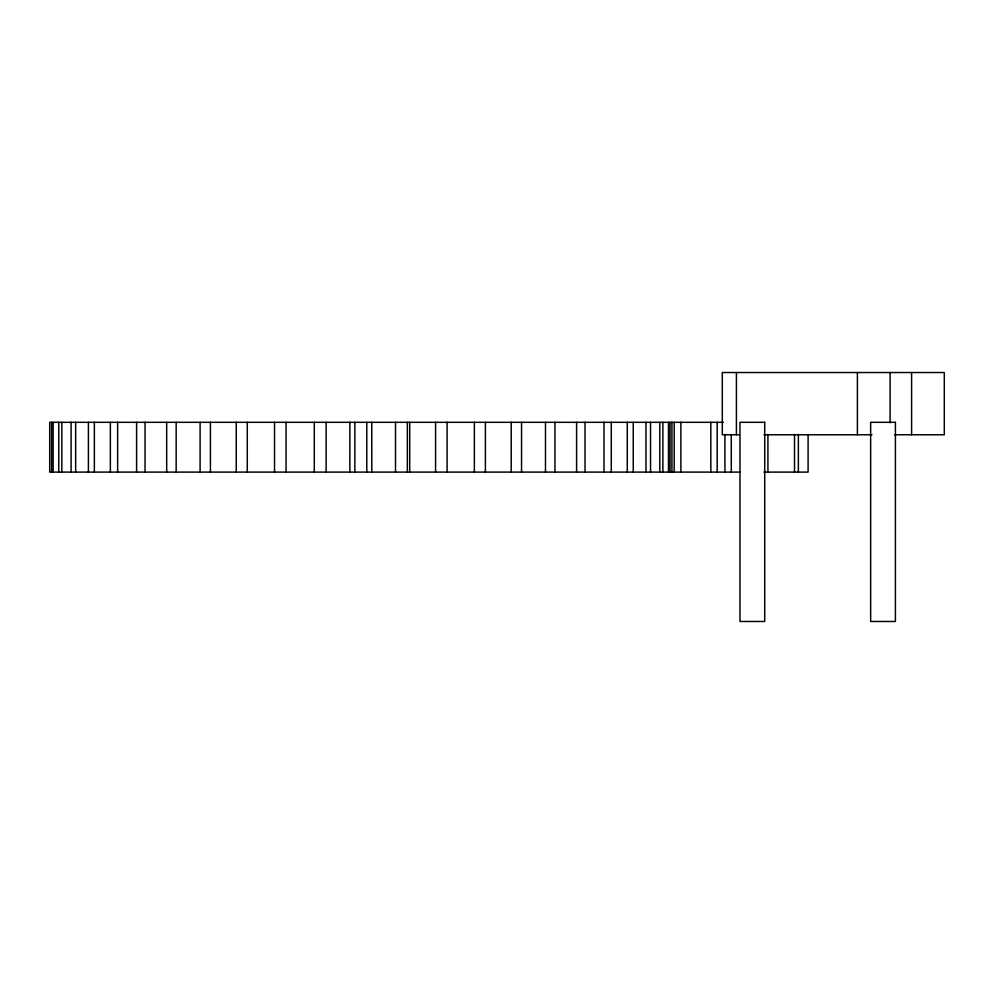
<?xml version="1.0" encoding="UTF-8"?>
<svg xmlns="http://www.w3.org/2000/svg" width="994" height="994" viewBox="0 0 994 994"><rect width="100%" height="100%" fill="white"/><g stroke="black" fill="none" stroke-linecap="round" stroke-linejoin="round"><path stroke-width="1.49" d="M723.371 422.313L49.7 422.313L49.7 472.1L740.083 472.1M739.524 434.763L722.303 434.763L722.303 372.526L944.3 372.526L944.3 434.763L894.55 434.763M763.964 434.763L871.962 434.763M763.914 472.1L808.097 472.1L808.097 434.39M911.61 372.526L911.61 434.763M890.102 372.526L890.102 422.624M857.4 372.526L857.4 434.763M798.368 434.39L798.368 472.1M794.504 434.39L794.504 472.1M767.927 434.39L767.927 472.1M736.417 372.526L736.417 434.763M731.286 434.39L731.286 472.1M724.924 434.39L724.924 472.1M717.196 422.313L717.196 472.1M710.822 422.313L710.822 472.1M680.878 422.313L680.878 472.1M674.193 422.313L674.193 472.1M671.932 422.313L671.932 472.1M670.055 422.313L670.055 472.1M668.49 422.313L668.49 472.1M662.886 422.313L662.886 472.1M659.792 422.313L659.792 472.1M650.536 422.313L650.536 472.1M645.976 422.313L645.976 472.1M633.24 422.313L633.24 472.1M627.276 422.313L627.276 472.1M611.273 422.313L611.273 472.1M604.017 422.313L604.017 472.1M585.031 422.313L585.031 472.1M576.595 422.313L576.595 472.1M554.95 422.313L554.95 472.1M545.482 422.313L545.482 472.1M521.552 422.313L521.552 472.1M511.214 422.313L511.214 472.1M485.395 422.313L485.395 472.1M474.362 422.313L474.362 472.1M447.101 422.313L447.101 472.1M435.571 422.313L435.571 472.1M409.702 422.313L409.702 472.1M407.341 422.313L407.341 472.1M395.513 422.313L395.513 472.1M371.768 422.313L371.793 472.1M366.786 422.313L366.786 472.1M354.846 422.313L354.846 472.1M349.863 422.313L349.851 472.1M326.131 422.313L326.131 472.1M314.29 422.313L314.29 472.1M286.061 422.313L286.061 472.1M274.53 422.313L274.53 472.1M247.27 422.313L247.27 472.1M236.249 422.313L236.249 472.1M210.43 422.313L210.43 472.1M200.092 422.313L200.092 472.1M176.162 422.313L176.162 472.1M166.681 422.313L166.681 472.1M145.049 422.313L145.049 472.1M136.6 422.313L136.6 472.1M117.627 422.313L117.627 472.1M110.359 422.313L110.359 472.1M94.368 422.313L94.368 472.1M88.404 422.313L88.404 472.1M75.668 422.313L75.668 472.1M71.096 422.313L71.096 472.1M61.852 422.313L61.852 472.1M58.758 422.313L58.758 472.1M53.142 422.313L53.142 472.1M51.589 422.313L51.589 472.1M764.721 422.313L739.971 422.313L739.971 621.474L764.721 621.474L764.721 422.313M895.408 422.313L870.657 422.313L870.657 621.474L895.408 621.474L895.408 422.313"/></g></svg>
